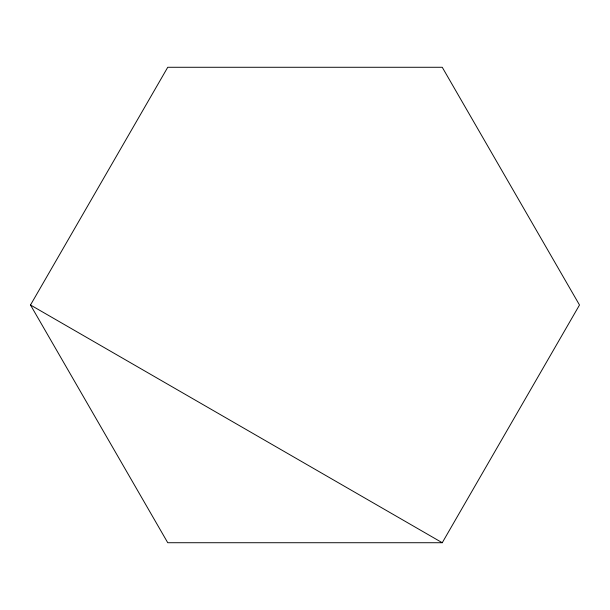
<?xml version="1.0" encoding="UTF-8"?>
<svg xmlns="http://www.w3.org/2000/svg" width="610" height="610" viewBox="0 0 610 610"><rect width="100%" height="100%" fill="white"/><g stroke="black" fill="none" stroke-linecap="round" stroke-linejoin="round"><path stroke-width="0.91" d="M30.5 305L167.75 67.275L442.25 67.275L579.5 305L442.25 542.725L167.75 542.725L30.5 305L442.25 542.725"/></g></svg>
